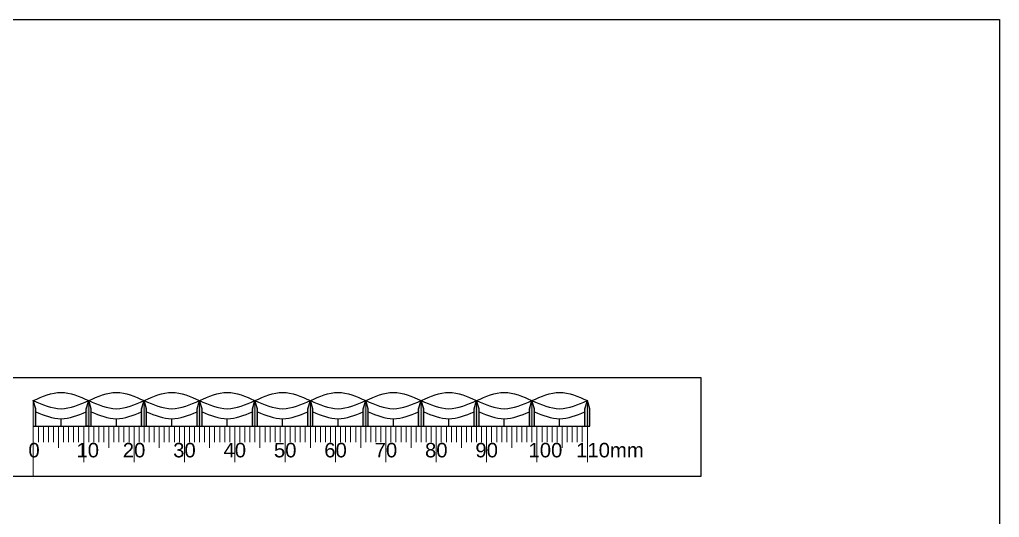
# Model space of a CAD drawing. Header units: millimetres. Extents: x 10828 to 12582, y 10200 to 11457.
# Drawn here: x 12063.7 to 12258.2, y 11133.2 to 11232.1 of the extents above; entities that cross this region are included whole.
import ezdxf

# ---------------------------------------------------------------- set-up
doc = ezdxf.new("R2010")
doc.units = ezdxf.units.MM
doc.linetypes.add('ACAD_ISO03W100', pattern=[30, 12, -18])
for name, color, linetype, lineweight in [('BTONG', 250, 'Continuous', 30), ('chigioixd', 1, 'ACAD_ISO03W100', 30), ('VATLIEU', 250, 'Continuous', 5)]:
    doc.layers.add(name, color=color, linetype=linetype, lineweight=lineweight)
doc.layers.add('GHICHU', color=7, linetype='Continuous')
doc.styles.add('VN-DIM', font='')
doc.styles.get('VN-DIM').set_extended_font_data('VNI-Helve')

msp = doc.modelspace()

# ---------------------------------------------------------------- hatches: boundary and pattern name
h = msp.add_hatch(color=3)
h.dxf.hatch_style = 1
h.paths.add_polyline_path([(12066.88, 11154.83), (12066.37, 11156.45), (12066.37, 11151.33), (12066.88, 11151.33)])
h.paths.add_polyline_path([(12077.38, 11156.45), (12076.88, 11154.83), (12076.88, 11151.33), (12077.38, 11151.33)])
h.paths.add_polyline_path([(12077.88, 11154.83), (12077.38, 11156.45), (12077.38, 11151.33), (12077.88, 11151.33)])
h.paths.add_polyline_path([(12088.88, 11154.83), (12088.38, 11156.45), (12088.38, 11151.33), (12088.88, 11151.33)])
h.paths.add_polyline_path([(12088.38, 11156.45), (12087.88, 11154.83), (12087.88, 11151.33), (12088.38, 11151.33)])
h.paths.add_polyline_path([(12099.38, 11156.45), (12098.88, 11154.83), (12098.88, 11151.33), (12099.38, 11151.33)])
h.paths.add_polyline_path([(12099.88, 11154.83), (12099.38, 11156.45), (12099.38, 11151.33), (12099.88, 11151.33)])
h.paths.add_polyline_path([(12110.38, 11156.45), (12109.88, 11154.83), (12109.88, 11151.33), (12110.38, 11151.33)])
h.paths.add_polyline_path([(12110.88, 11154.83), (12110.38, 11156.45), (12110.38, 11151.33), (12110.88, 11151.33)])
h.paths.add_polyline_path([(12121.38, 11156.45), (12120.88, 11154.83), (12120.88, 11151.33), (12121.38, 11151.33)])
h.paths.add_polyline_path([(12121.88, 11154.83), (12121.38, 11156.45), (12121.38, 11151.33), (12121.88, 11151.33)])
h.paths.add_polyline_path([(12132.38, 11156.45), (12131.88, 11154.83), (12131.88, 11151.33), (12132.38, 11151.33)])
h.paths.add_polyline_path([(12132.88, 11154.83), (12132.38, 11156.45), (12132.38, 11151.33), (12132.88, 11151.33)])
h.paths.add_polyline_path([(12143.38, 11156.45), (12142.88, 11154.83), (12142.88, 11151.33), (12143.38, 11151.33)])
h.paths.add_polyline_path([(12143.88, 11154.83), (12143.38, 11156.45), (12143.38, 11151.33), (12143.88, 11151.33)])
h.paths.add_polyline_path([(12154.38, 11156.45), (12153.88, 11154.83), (12153.88, 11151.33), (12154.38, 11151.33)])
h.paths.add_polyline_path([(12154.88, 11154.83), (12154.38, 11156.45), (12154.38, 11151.33), (12154.88, 11151.33)])
h.paths.add_polyline_path([(12165.38, 11156.45), (12164.88, 11154.83), (12164.88, 11151.33), (12165.38, 11151.33)])
h.paths.add_polyline_path([(12165.88, 11154.83), (12165.38, 11156.45), (12165.38, 11151.33), (12165.88, 11151.33)])
h.paths.add_polyline_path([(12176.38, 11156.45), (12175.88, 11154.83), (12175.88, 11151.33), (12176.38, 11151.33)])
h = msp.add_hatch(color=3)
h.dxf.hatch_style = 1
h.paths.add_polyline_path([(12176.38, 11151.33), (12176.88, 11151.33), (12176.88, 11154.83), (12176.38, 11156.45)])

# ---------------------------------------------------------------- linework, layer by layer
for p, q in [((12066.88, 11154.83), (12066.37, 11156.45)), ((12076.88, 11154.83), (12077.38, 11156.45)), ((12077.88, 11154.83), (12077.38, 11156.45)), ((12087.88, 11154.83), (12088.38, 11156.45)), ((12088.88, 11154.83), (12088.38, 11156.45)), ((12098.88, 11154.83), (12099.38, 11156.45)), ((12099.88, 11154.83), (12099.38, 11156.45)), ((12109.88, 11154.83), (12110.38, 11156.45)), ((12110.88, 11154.83), (12110.38, 11156.45)), ((12120.88, 11154.83), (12121.38, 11156.45)), ((12121.88, 11154.83), (12121.38, 11156.45)), ((12131.88, 11154.83), (12132.38, 11156.45)), ((12132.88, 11154.83), (12132.38, 11156.45)), ((12142.88, 11154.83), (12143.38, 11156.45)), ((12143.88, 11154.83), (12143.38, 11156.45)), ((12153.88, 11154.83), (12154.38, 11156.45)), ((12154.88, 11154.83), (12154.38, 11156.45)), ((12164.88, 11154.83), (12165.38, 11156.45)), ((12165.88, 11154.83), (12165.38, 11156.45)), ((12175.88, 11154.83), (12176.38, 11156.45)), ((12176.88, 11154.83), (12176.38, 11156.45))]:
    msp.add_line(p, q)
at = {"color": 1}
for p, q in [((12066.88, 11151.33), (12066.88, 11154.83)), ((12076.88, 11151.33), (12076.88, 11154.83)), ((12077.88, 11151.33), (12077.88, 11154.83)), ((12087.88, 11151.33), (12087.88, 11154.83)), ((12088.88, 11151.33), (12088.88, 11154.83)), ((12098.88, 11151.33), (12098.88, 11154.83)), ((12099.88, 11151.33), (12099.88, 11154.83)), ((12109.88, 11151.33), (12109.88, 11154.83)), ((12110.88, 11151.33), (12110.88, 11154.83)), ((12120.88, 11151.33), (12120.88, 11154.83)), ((12121.88, 11151.33), (12121.88, 11154.83)), ((12131.88, 11151.33), (12131.88, 11154.83)), ((12132.88, 11151.33), (12132.88, 11154.83)), ((12142.88, 11151.33), (12142.88, 11154.83)), ((12143.88, 11151.33), (12143.88, 11154.83)), ((12153.88, 11151.33), (12153.88, 11154.83)), ((12154.88, 11151.33), (12154.88, 11154.83)), ((12164.88, 11151.33), (12164.88, 11154.83)), ((12165.88, 11151.33), (12165.88, 11154.83)), ((12175.88, 11151.33), (12175.88, 11154.83)), ((12176.88, 11151.33), (12176.88, 11154.83)), ((12071.88, 11151.33), (12071.88, 11152.83)), ((12082.88, 11151.33), (12082.88, 11152.83)), ((12093.88, 11151.33), (12093.88, 11152.83)), ((12104.88, 11151.33), (12104.88, 11152.83)), ((12115.88, 11151.33), (12115.88, 11152.83)), ((12126.88, 11151.33), (12126.88, 11152.83)), ((12137.88, 11151.33), (12137.88, 11152.83)), ((12148.88, 11151.33), (12148.88, 11152.83)), ((12159.88, 11151.33), (12159.88, 11152.83)), ((12170.88, 11151.33), (12170.88, 11152.83))]:
    msp.add_line(p, q, dxfattribs=at)
at = {"color": 0}
for p, q in [((12066.38, 11151.33), (12176.38, 11151.33)), ((12066.38, 11151.33), (12066.38, 11151.33)), ((12066.38, 11151.33), (12066.88, 11151.33)), ((12077.38, 11151.33), (12076.88, 11151.33)), ((12077.38, 11151.33), (12077.88, 11151.33)), ((12176.38, 11151.33), (12176.88, 11151.33))]:
    msp.add_line(p, q, dxfattribs=at)
for points in [[(11961.18, 11232.13), (12258.18, 11232.13), (12258.18, 11022.13), (11961.18, 11022.13)], [(12006.37, 11161.03), (12198.91, 11161.03), (12198.91, 11141.33), (12006.37, 11141.33)]]:
    msp.add_lwpolyline(points, close=True)
at = {"color": 5}
for points in [[(12066.37, 11156.45), (12071.88, 11158.07), (12077.38, 11156.45)], [(12088.38, 11156.45), (12093.88, 11158.07), (12099.38, 11156.45)], [(12110.38, 11156.45), (12115.88, 11158.07), (12121.38, 11156.45)], [(12132.38, 11156.45), (12137.88, 11158.07), (12143.38, 11156.45)], [(12154.38, 11156.45), (12159.88, 11158.07), (12165.38, 11156.45)], [(12077.38, 11156.45), (12082.88, 11154.83), (12088.38, 11156.45)], [(12099.38, 11156.45), (12104.88, 11154.83), (12110.38, 11156.45)], [(12121.38, 11156.45), (12126.88, 11154.83), (12132.38, 11156.45)], [(12143.38, 11156.45), (12148.88, 11154.83), (12154.38, 11156.45)], [(12165.38, 11156.45), (12170.88, 11154.83), (12176.38, 11156.45)]]:
    msp.add_spline(points, degree=3, dxfattribs=at)
at = {"color": 6}
for points in [[(12077.38, 11156.45), (12082.88, 11158.07), (12088.38, 11156.45)], [(12099.38, 11156.45), (12104.88, 11158.07), (12110.38, 11156.45)], [(12121.38, 11156.45), (12126.88, 11158.07), (12132.38, 11156.45)], [(12143.38, 11156.45), (12148.88, 11158.07), (12154.38, 11156.45)], [(12165.38, 11156.45), (12170.88, 11158.07), (12176.38, 11156.45)], [(12066.37, 11156.45), (12071.88, 11154.83), (12077.38, 11156.45)], [(12088.38, 11156.45), (12093.88, 11154.83), (12099.38, 11156.45)], [(12110.38, 11156.45), (12115.88, 11154.83), (12121.38, 11156.45)], [(12132.38, 11156.45), (12137.88, 11154.83), (12143.38, 11156.45)], [(12154.38, 11156.45), (12159.88, 11154.83), (12165.38, 11156.45)]]:
    msp.add_spline(points, degree=3, dxfattribs=at)
at = {"color": 1}
for points in [[(12066.88, 11154.23), (12068.54, 11153.5), (12071.88, 11152.16), (12075.21, 11153.5), (12076.88, 11154.23)], [(12077.88, 11154.23), (12079.54, 11153.5), (12082.88, 11152.16), (12086.21, 11153.5), (12087.88, 11154.23)], [(12088.88, 11154.23), (12090.54, 11153.5), (12093.88, 11152.16), (12097.21, 11153.5), (12098.88, 11154.23)], [(12099.88, 11154.23), (12101.54, 11153.5), (12104.88, 11152.16), (12108.21, 11153.5), (12109.88, 11154.23)], [(12110.88, 11154.23), (12112.54, 11153.5), (12115.88, 11152.16), (12119.21, 11153.5), (12120.88, 11154.23)], [(12121.88, 11154.23), (12123.54, 11153.5), (12126.88, 11152.16), (12130.21, 11153.5), (12131.88, 11154.23)], [(12132.88, 11154.23), (12134.54, 11153.5), (12137.88, 11152.16), (12141.21, 11153.5), (12142.88, 11154.23)], [(12143.88, 11154.23), (12145.54, 11153.5), (12148.88, 11152.16), (12152.21, 11153.5), (12153.88, 11154.23)], [(12154.88, 11154.23), (12156.54, 11153.5), (12159.88, 11152.16), (12163.21, 11153.5), (12164.88, 11154.23)], [(12165.88, 11154.23), (12167.54, 11153.5), (12170.88, 11152.16), (12174.21, 11153.5), (12175.88, 11154.23)]]:
    msp.add_open_spline(points, degree=3, knots=[0.521719, 0.521719, 0.521719, 0.521719, 5.735117, 10.947798, 10.947798, 10.947798, 10.947798], dxfattribs=at)
at = {"color": 2}
msp.add_open_spline([(12077.38, 11154.45), (12077.38, 11154.45), (12077.38, 11154.45), (12077.38, 11154.45)], degree=3, dxfattribs=at)
at = {"layer": 'BTONG', "color": 9, "linetype": 'ByBlock', "lineweight": 13, "ltscale": 0.13}
for p, q in [((12066.37, 11151.33), (12066.37, 11156.45)), ((12077.38, 11151.33), (12077.38, 11156.45)), ((12088.38, 11151.33), (12088.38, 11156.45)), ((12099.38, 11151.33), (12099.38, 11156.45)), ((12110.38, 11149.33), (12110.38, 11156.45)), ((12121.38, 11149.33), (12121.38, 11156.45)), ((12132.38, 11151.33), (12132.38, 11156.45)), ((12143.38, 11151.33), (12143.38, 11156.45)), ((12154.38, 11151.33), (12154.38, 11156.45)), ((12165.38, 11151.33), (12165.38, 11156.45)), ((12176.38, 11151.33), (12176.38, 11156.45))]:
    msp.add_line(p, q, dxfattribs=at)
at = {"layer": 'BTONG', "color": 0, "linetype": 'ByBlock', "lineweight": 13, "ltscale": 0.13}
for p, q in [((12066.38, 11148.21), (12066.38, 11151.33)), ((12067.38, 11148.21), (12067.38, 11151.33)), ((12068.38, 11148.21), (12068.38, 11151.33)), ((12069.38, 11148.21), (12069.38, 11151.33)), ((12070.38, 11148.21), (12070.38, 11151.33)), ((12071.38, 11151.33), (12071.38, 11147.04)), ((12072.38, 11148.21), (12072.38, 11151.33)), ((12073.38, 11148.21), (12073.38, 11151.33)), ((12074.38, 11148.21), (12074.38, 11151.33)), ((12075.38, 11148.21), (12075.38, 11151.33)), ((12076.38, 11148.21), (12076.38, 11151.33)), ((12077.38, 11148.21), (12077.38, 11151.33)), ((12078.38, 11148.21), (12078.38, 11151.33)), ((12079.38, 11148.21), (12079.38, 11151.33)), ((12080.38, 11148.21), (12080.38, 11151.33)), ((12081.38, 11151.33), (12081.38, 11147.04)), ((12082.38, 11148.21), (12082.38, 11151.33)), ((12083.38, 11148.21), (12083.38, 11151.33)), ((12084.38, 11148.21), (12084.38, 11151.33)), ((12085.38, 11148.21), (12085.38, 11151.33)), ((12086.38, 11148.21), (12086.38, 11151.33)), ((12087.38, 11148.21), (12087.38, 11151.33)), ((12088.38, 11148.21), (12088.38, 11151.33)), ((12089.38, 11148.21), (12089.38, 11151.33)), ((12090.38, 11148.21), (12090.38, 11151.33)), ((12091.38, 11151.33), (12091.38, 11147.04)), ((12092.38, 11148.21), (12092.38, 11151.33)), ((12093.38, 11148.21), (12093.38, 11151.33)), ((12094.38, 11148.21), (12094.38, 11151.33)), ((12095.38, 11148.21), (12095.38, 11151.33)), ((12096.38, 11148.21), (12096.38, 11151.33)), ((12097.38, 11148.21), (12097.38, 11151.33)), ((12098.38, 11148.21), (12098.38, 11151.33)), ((12099.38, 11148.21), (12099.38, 11151.33)), ((12100.38, 11148.21), (12100.38, 11151.33)), ((12101.38, 11151.33), (12101.38, 11147.04)), ((12102.38, 11148.21), (12102.38, 11151.33)), ((12103.38, 11148.21), (12103.38, 11151.33)), ((12104.38, 11148.21), (12104.38, 11151.33)), ((12105.38, 11148.21), (12105.38, 11151.33)), ((12106.38, 11148.21), (12106.38, 11151.33)), ((12107.38, 11148.21), (12107.38, 11151.33)), ((12108.38, 11148.21), (12108.38, 11151.33)), ((12109.38, 11148.21), (12109.38, 11151.33)), ((12110.38, 11148.21), (12110.38, 11151.33)), ((12111.38, 11151.33), (12111.38, 11147.04)), ((12112.38, 11148.21), (12112.38, 11151.33)), ((12113.38, 11148.21), (12113.38, 11151.33)), ((12114.38, 11148.21), (12114.38, 11151.33)), ((12115.38, 11148.21), (12115.38, 11151.33)), ((12116.38, 11148.21), (12116.38, 11151.33)), ((12117.38, 11148.21), (12117.38, 11151.33)), ((12118.38, 11148.21), (12118.38, 11151.33)), ((12119.38, 11148.21), (12119.38, 11151.33)), ((12120.38, 11148.21), (12120.38, 11151.33)), ((12121.38, 11151.33), (12121.38, 11147.04)), ((12122.38, 11148.21), (12122.38, 11151.33)), ((12123.38, 11148.21), (12123.38, 11151.33)), ((12124.38, 11148.21), (12124.38, 11151.33)), ((12125.38, 11148.21), (12125.38, 11151.33)), ((12126.38, 11148.21), (12126.38, 11151.33)), ((12127.38, 11148.21), (12127.38, 11151.33)), ((12128.38, 11148.21), (12128.38, 11151.33)), ((12129.38, 11148.21), (12129.38, 11151.33)), ((12130.38, 11148.21), (12130.38, 11151.33)), ((12131.38, 11151.33), (12131.38, 11147.04)), ((12132.38, 11148.21), (12132.38, 11151.33)), ((12133.38, 11148.21), (12133.38, 11151.33)), ((12134.38, 11148.21), (12134.38, 11151.33)), ((12135.38, 11148.21), (12135.38, 11151.33)), ((12136.38, 11148.21), (12136.38, 11151.33)), ((12137.38, 11148.21), (12137.38, 11151.33)), ((12138.38, 11148.21), (12138.38, 11151.33)), ((12139.38, 11148.21), (12139.38, 11151.33)), ((12140.38, 11148.21), (12140.38, 11151.33)), ((12141.38, 11151.33), (12141.38, 11147.04)), ((12142.38, 11148.21), (12142.38, 11151.33)), ((12143.38, 11148.21), (12143.38, 11151.33)), ((12144.38, 11148.21), (12144.38, 11151.33)), ((12145.38, 11148.21), (12145.38, 11151.33)), ((12146.38, 11148.21), (12146.38, 11151.33)), ((12147.38, 11148.21), (12147.38, 11151.33)), ((12148.38, 11148.21), (12148.38, 11151.33)), ((12149.38, 11148.21), (12149.38, 11151.33)), ((12150.38, 11148.21), (12150.38, 11151.33)), ((12151.38, 11151.33), (12151.38, 11147.04)), ((12152.38, 11148.21), (12152.38, 11151.33)), ((12153.38, 11148.21), (12153.38, 11151.33)), ((12154.38, 11148.21), (12154.38, 11151.33)), ((12155.38, 11148.21), (12155.38, 11151.33)), ((12156.38, 11148.21), (12156.38, 11151.33)), ((12157.38, 11148.21), (12157.38, 11151.33)), ((12158.38, 11148.21), (12158.38, 11151.33)), ((12159.38, 11148.21), (12159.38, 11151.33)), ((12160.38, 11148.21), (12160.38, 11151.33)), ((12161.38, 11151.33), (12161.38, 11147.04)), ((12162.38, 11148.21), (12162.38, 11151.33)), ((12163.38, 11148.21), (12163.38, 11151.33)), ((12164.38, 11148.21), (12164.38, 11151.33)), ((12165.38, 11148.21), (12165.38, 11151.33)), ((12166.38, 11148.21), (12166.38, 11151.33)), ((12167.38, 11148.21), (12167.38, 11151.33)), ((12168.38, 11148.21), (12168.38, 11151.33)), ((12169.38, 11148.21), (12169.38, 11151.33)), ((12170.38, 11148.21), (12170.38, 11151.33)), ((12171.38, 11151.33), (12171.38, 11147.04)), ((12172.38, 11148.21), (12172.38, 11151.33)), ((12173.38, 11148.21), (12173.38, 11151.33)), ((12174.38, 11148.21), (12174.38, 11151.33)), ((12175.38, 11148.21), (12175.38, 11151.33)), ((12176.38, 11148.21), (12176.38, 11151.33))]:
    msp.add_line(p, q, dxfattribs=at)
at = {"layer": 'VATLIEU', "color": 4, "linetype": 'ByBlock', "lineweight": 13, "ltscale": 0.13}
for p, q in [((12066.38, 11141.33), (12066.38, 11151.33)), ((12076.38, 11151.33), (12076.38, 11144.21)), ((12086.38, 11151.33), (12086.38, 11144.21)), ((12096.38, 11151.33), (12096.38, 11144.21)), ((12106.38, 11151.33), (12106.38, 11144.21)), ((12116.38, 11151.33), (12116.38, 11144.21)), ((12126.38, 11151.33), (12126.38, 11144.21)), ((12136.38, 11151.33), (12136.38, 11144.21)), ((12146.38, 11151.33), (12146.38, 11144.21)), ((12156.38, 11151.33), (12156.38, 11144.21)), ((12166.38, 11151.33), (12166.38, 11144.21)), ((12176.38, 11151.33), (12176.38, 11144.21))]:
    msp.add_line(p, q, dxfattribs=at)
at = {"layer": 'VATLIEU'}
msp.add_line((12066.38, 11140.99), (12066.38, 11140.99), dxfattribs=at)

# ---------------------------------------------------------------- texts
at = {"layer": 'chigioixd', "color": 0, "linetype": 'ByBlock', "ltscale": 0.13, "char_height": 2.88, "attachment_point": 1, "style": 'VN-DIM'}
for s, insert in [('0', (12065.41, 11148.04)), ('{\\C0;100}', (12164.7, 11148.04))]:
    msp.add_mtext(s, dxfattribs=dict(at, insert=insert))
at = {"layer": 'GHICHU', "color": 0, "char_height": 2.88, "attachment_point": 1, "style": 'VN-DIM'}
for s, insert in [('10', (12074.95, 11148.04)), ('20', (12084.15, 11148.04)), ('30', (12094.15, 11148.04)), ('40', (12104.15, 11148.04)), ('50', (12114.15, 11148.04)), ('60', (12124.15, 11148.04)), ('70', (12134.15, 11148.04)), ('80', (12144.15, 11148.04)), ('90', (12154.15, 11148.04))]:
    msp.add_mtext(s, dxfattribs=dict(at, insert=insert))
at = {"layer": 'GHICHU', "insert": (12174.15, 11148.04), "char_height": 2.88, "attachment_point": 1, "style": 'VN-DIM'}
msp.add_mtext('110mm', dxfattribs=at)

doc.saveas('drawing.dxf')
